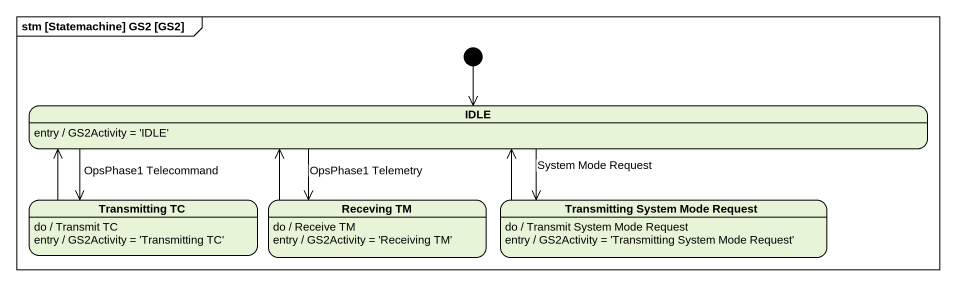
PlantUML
@startuml
mainframe stm [Statemachine] GS2 [GS2]
hide empty description
state IDLE
IDLE : entry / GS2Activity = 'IDLE'
state "Transmitting TC" as Transmitting_TC
Transmitting_TC : do / Transmit TC
Transmitting_TC : entry / GS2Activity = 'Transmitting TC'
state "Receving TM" as Receving_TM
Receving_TM : do / Receive TM
Receving_TM : entry / GS2Activity = 'Receiving TM'
state "Transmitting System Mode Request" as Transmitting_System_Mode
Transmitting_System_Mode : do / Transmit System Mode Request
Transmitting_System_Mode : entry / GS2Activity = 'Transmitting System Mode Request'
[*] --> IDLE
IDLE -left-> Transmitting_TC : OpsPhase1 Telecommand
IDLE --> Receving_TM : OpsPhase1 Telemetry
IDLE -right-> Transmitting_System_Mode : System Mode Request
Transmitting_TC -right-> IDLE
Receving_TM -up-> IDLE
Transmitting_System_Mode -left-> IDLE
@enduml
